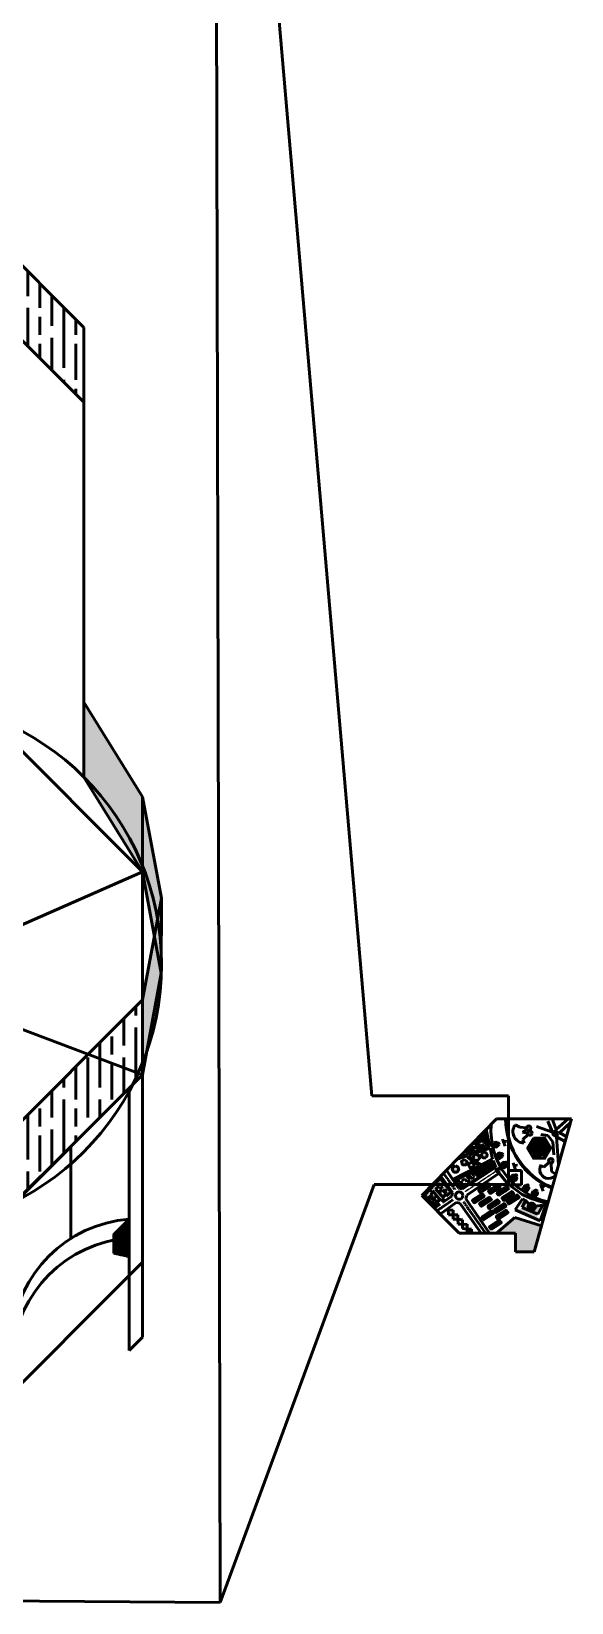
# Model space of a CAD drawing. Header units: metres. Extents: x -621399 to 40000, y -108608 to 546365.
# Drawn here: x -104185 to 40000, y -108608 to 310634 of the extents above; entities that cross this region are included whole.
import ezdxf

# ---------------------------------------------------------------- set-up
doc = ezdxf.new("R2010")
doc.units = ezdxf.units.M
doc.linetypes.add('FANTOME', pattern=[63.5, 31.75, -6.35, 6.35, -6.35, 6.35, -6.35])
doc.layers.get('0').update_dxf_attribs({"lineweight": 53})
pattern_1 = [(0, (29388.349, -3042.3216), (0, 6.985), [5.08, -1.905]), (90, (29388.349, -3042.3216), (-6.985, 4e-16), [5.08, -1.905])]
pattern_2 = [(90, (29388.35, -3042.32), (-152.4, 152.4), [152.4, -152.4]), (90, (29413.75, -3042.32), (-152.4, 152.4), [152.4, -152.4]), (90, (29439.15, -3042.32), (-152.4, 152.4), [152.4, -152.4]), (90, (29464.55, -3042.32), (-152.4, 152.4), [152.4, -152.4]), (90, (29489.95, -3042.32), (-152.4, 152.4), [152.4, -152.4]), (90, (29515.35, -3042.32), (-152.4, 152.4), [152.4, -152.4]), (90, (29540.75, -3042.32), (-152.4, 152.4), [152.4, -152.4]), (0, (29388.35, -2889.92), (152.4, -152.4), [152.4, -152.4]), (0, (29388.35, -2864.52), (152.4, -152.4), [152.4, -152.4]), (0, (29388.35, -2839.12), (152.4, -152.4), [152.4, -152.4]), (0, (29388.35, -2813.72), (152.4, -152.4), [152.4, -152.4]), (0, (29388.35, -2788.32), (152.4, -152.4), [152.4, -152.4]), (0, (29388.35, -2762.92), (152.4, -152.4), [152.4, -152.4]), (0, (29388.35, -2737.52), (152.4, -152.4), [152.4, -152.4])]
pattern_3 = [(90, (29388.35, -3042.32), (-304.8, 304.8), [304.8, -304.8]), (90, (29439.15, -3042.32), (-304.8, 304.8), [304.8, -304.8]), (90, (29489.95, -3042.32), (-304.8, 304.8), [304.8, -304.8]), (90, (29540.75, -3042.32), (-304.8, 304.8), [304.8, -304.8]), (90, (29591.55, -3042.32), (-304.8, 304.8), [304.8, -304.8]), (90, (29642.35, -3042.32), (-304.8, 304.8), [304.8, -304.8]), (90, (29693.15, -3042.32), (-304.8, 304.8), [304.8, -304.8]), (0, (29388.35, -2737.52), (304.8, -304.8), [304.8, -304.8]), (0, (29388.35, -2686.72), (304.8, -304.8), [304.8, -304.8]), (0, (29388.35, -2635.92), (304.8, -304.8), [304.8, -304.8]), (0, (29388.35, -2585.12), (304.8, -304.8), [304.8, -304.8]), (0, (29388.35, -2534.32), (304.8, -304.8), [304.8, -304.8]), (0, (29388.35, -2483.52), (304.8, -304.8), [304.8, -304.8]), (0, (29388.35, -2432.72), (304.8, -304.8), [304.8, -304.8])]
pattern_4 = [(60, (29388.35, -3042.32), (-286.512, -6e-08), [262.636, -23.876]), (180, (29388.35, -3042.32), (143.256, -248.1267), [262.636, -23.876]), (300, (29388.35, -3042.32), (286.512, -6e-08), [262.636, -23.876]), (60, (29412.22, -3042.32), (-286.512, -6e-08), [47.752, -238.76]), (300, (29412.22, -3042.32), (286.512, -6e-08), [47.752, -238.76]), (60, (29376.4, -3021.64), (-286.512, -6e-08), [47.752, -238.76]), (180, (29376.4, -3021.64), (143.256, -248.1267), [47.752, -238.76]), (300, (29376.4, -3063), (286.512, -6e-08), [47.752, -238.76]), (180, (29376.4, -3063), (143.256, -248.1267), [47.752, -238.76]), (60, (29292.84, -3042.32), (-286.512, -6e-08), [47.752, -238.76]), (300, (29292.84, -3042.32), (286.512, -6e-08), [47.752, -238.76]), (60, (29436.1, -3125.03), (-286.512, -6e-08), [47.752, -238.76]), (180, (29436.1, -3125.03), (143.256, -248.1267), [47.752, -238.76]), (300, (29436.1, -2959.61), (286.512, -6e-08), [47.752, -238.76]), (180, (29436.1, -2959.61), (143.256, -248.1267), [47.752, -238.76]), (0, (29436.1, -3000.97), (-143.256, 248.1267), [167.132, -119.38]), (0, (29436.1, -3083.68), (-143.256, 248.1267), [167.132, -119.38]), (120, (29400.29, -2980.3), (-286.512, 6e-08), [167.132, -119.38]), (120, (29328.66, -3021.64), (-286.512, 6e-08), [167.132, -119.38]), (240, (29328.66, -3063), (143.256, -248.1267), [167.132, -119.38]), (240, (29400.29, -3104.35), (143.256, -248.1267), [167.132, -119.38])]
pattern_5 = [(45, (29388.35, -3042.32), (132.93607, 0), [188]), (45, (29416.55, -3042.32), (132.93607, 0), [188]), (45, (29444.75, -3042.32), (132.93607, 0), [188])]
pattern_6 = [(90, (269289, 201629), (9600, -6e-13), [16000, -3200]), (90, (272489, 198429), (9600, -6e-13), [9600, -2400, 4800, -2400]), (90, (275689, 193629), (9600, -6e-13), [16000, -3200])]
pattern_7 = [(0, (269289.3, 201628.91), (273.05, 68.2625), [1092.2, -546.1]), (90, (269289.3, 201628.91), (-68.2625, -273.05), [1092.2, -546.1])]
pattern_8 = [(90, (269289.3, 201628.9), (516, -3e-14), [860, -172]), (90, (269461.3, 201456.9), (516, -3e-14), [516, -129, 258, -129]), (90, (269633.3, 201198.9), (516, -3e-14), [860, -172])]

msp = doc.modelspace()

# ---------------------------------------------------------------- hatches: boundary and pattern name
at = {"true_color": 0x000000}
h = msp.add_hatch(dxfattribs=at)
h.set_pattern_fill('GOST_WOOD', color=18, scale=1600)
h.set_pattern_definition(pattern_6)
h.paths.add_polyline_path([(-190183, 311670), (-190183, 331670), (-90183, 231670), (-90183, 211670)])
at = {"true_color": 0xffffff}
h = msp.add_hatch(dxfattribs=at)
h.set_pattern_fill('GOST_WOOD', scale=89)
h.set_pattern_definition([(90, (269289.3, 201628.9), (534, -3e-14), [890, -178]), (90, (269467.3, 201450.9), (534, -3e-14), [534, -133.5, 267, -133.5]), (90, (269645.3, 201183.9), (534, -3e-14), [890, -178])])
edge = h.paths.add_edge_path()
edge.add_line((-90183, 111670), (-74568, 86352))
edge.add_line((-90183, 111670), (-90183, 131670))
edge.add_line((-90183, 131670), (-74568, 106352))
h = msp.add_hatch(dxfattribs=at)
h.set_pattern_fill('GOST_WOOD', scale=86)
h.set_pattern_definition(pattern_8)
edge = h.paths.add_edge_path()
edge.add_line((-69510, 59343), (-74568, 86352))
edge.add_line((-69510, 59343), (-69438, 79343))
edge.add_line((-69438, 79343), (-74568, 106352))
h = msp.add_hatch(dxfattribs=at)
h.set_pattern_fill('GOST_WOOD', scale=86)
h.set_pattern_definition(pattern_8)
h.paths.add_polyline_path([(-74568, 32232), (-74568, 52232), (-69438, 79343), (-69510, 59343)])
at = {"true_color": 0x000000}
h = msp.add_hatch(dxfattribs=at)
h.set_pattern_fill('GOST_WOOD', color=18, scale=1600)
h.set_pattern_definition(pattern_6)
h.paths.add_polyline_path([(-112836, -6036), (-112836, 13964), (-74568, 52232), (-74568, 32232)])
h = msp.add_hatch(color=18, dxfattribs=at)
h.dxf.hatch_style = 1
edge = h.paths.add_edge_path()
edge.add_arc((28556, 18004), 576, 0, 360)
edge = h.paths.add_edge_path()
edge.add_arc((28876, 16685), 576, 0, 360)
edge = h.paths.add_edge_path()
edge.add_arc((34481, 9284), 605, 0, 360)
edge = h.paths.add_edge_path()
edge.add_arc((35672, 16576), 325, 0, 360)
h = msp.add_hatch()
h.set_pattern_fill('GOST_GROUND', color=4, scale=9.4)
h.set_pattern_definition(pattern_5)
edge = h.paths.add_edge_path()
edge.add_line((15812, 16049), (13785, 13942))
edge.add_line((15812, 16049), (16063, 15732))
edge.add_line((16063, 15732), (15559, 15159))
edge.add_line((15559, 15159), (15963, 14783))
edge.add_line((15963, 14783), (15874, 14684))
edge.add_line((15510, 14268), (15874, 14684))
edge.add_line((15103, 14655), (15510, 14268))
edge.add_line((14838, 14329), (15103, 14655))
edge.add_line((15207, 13971), (14838, 14329))
edge.add_line((14857, 13640), (15207, 13971))
edge.add_line((14460, 13961), (14857, 13640))
edge.add_line((13785, 13942), (14125, 13640))
h = msp.add_hatch()
h.set_pattern_fill('GOST_GROUND', color=4, scale=9.4)
h.set_pattern_definition(pattern_5)
h.paths.add_polyline_path([(14620, 12436), (14403, 13270), (14800, 13357), (14911, 12878), (15427, 13026), (15298, 13500), (15671, 13597), (15800, 13159), (16229, 13270), (16183, 13500), (16593, 13546), (16722, 13063)])
h = msp.add_hatch()
h.set_pattern_fill('GOST_GROUND', color=4, scale=9.4)
h.set_pattern_definition(pattern_5)
h.paths.add_polyline_path([(16292, 16559), (17240, 16737), (17523, 15498), (16356, 15196), (16288, 15539), (16951, 15722), (16860, 16243), (16375, 16152)])
h = msp.add_hatch()
h.set_pattern_fill('GOST_GROUND', color=4, scale=9.4)
h.set_pattern_definition(pattern_5)
h.paths.add_polyline_path([(17752, 13324), (17400, 15138), (16345, 14897), (16511, 14139), (17048, 14176), (17271, 13232)])
h = msp.add_hatch(color=18, dxfattribs=at)
h.dxf.hatch_style = 1
h.paths.add_polyline_path([(18833, 13565), (19088, 13652), (19269, 14029), (19683, 12875), (19309, 13055), (18969, 12923), (18896, 13253)])
at = {"true_color": 0x636466}
h = msp.add_hatch(dxfattribs=at)
h.set_pattern_fill('AR-PARQ1', color=251, scale=0.5)
h.set_pattern_definition(pattern_2)
edge = h.paths.add_edge_path()
edge.add_line((19806, 14223), (20259, 13084))
edge.add_line((20259, 13084), (19683, 12875))
edge.add_line((19476, 13452), (19683, 12875))
edge.add_line((19269, 14029), (19683, 12875))
at = {"true_color": 0xf7f281}
h = msp.add_hatch(dxfattribs=at)
h.set_pattern_fill('ANGLE', color=51)
h.set_pattern_definition(pattern_1)
edge = h.paths.add_edge_path()
edge.add_arc((20335, 13748), 316, 0, 360)
edge = h.paths.add_edge_path()
edge.add_arc((21326, 10935), 319, 0, 360)
edge = h.paths.add_edge_path()
edge.add_arc((22526, 8564), 348, 0, 360)
edge = h.paths.add_edge_path()
edge.add_arc((25081, 5213), 343, 0, 360)
h = msp.add_hatch(dxfattribs=at)
h.set_pattern_fill('ANGLE', color=51)
h.set_pattern_definition(pattern_1)
h.paths.add_polyline_path([(29794, 15328), (28244, 12643), (29794, 9958), (32895, 9958), (34445, 12643), (32895, 15328)])
at = {"true_color": 0x000000}
h = msp.add_hatch(dxfattribs=at)
h.set_pattern_fill('ANGLE', color=18)
h.set_pattern_definition(pattern_1)
h.paths.add_polyline_path([(30218, 11093), (28244, 12643), (29522, 13235)])
h = msp.add_hatch(dxfattribs=at)
h.set_pattern_fill('ANGLE', color=18)
h.set_pattern_definition(pattern_1)
h.paths.add_polyline_path([(31344, 14559), (29794, 15328), (29522, 13235)])
at = {"true_color": 0x636466}
h = msp.add_hatch(dxfattribs=at)
h.set_pattern_fill('ANGLE', color=251)
h.set_pattern_definition(pattern_1)
h.paths.add_polyline_path([(29522, 13235), (31344, 14559), (33167, 13235), (32471, 11093), (30218, 11093)])
h.paths.add_polyline_path([(31892, 13191), (30796, 13191), (30796, 12095), (31892, 12095)], flags=16)
at = {"true_color": 0xf7f281}
h = msp.add_hatch(dxfattribs=at)
h.set_pattern_fill('ANGLE', color=51)
h.set_pattern_definition(pattern_1)
h.paths.add_polyline_path([(29794, 15328), (32895, 15328), (31344, 14559)])
at = {"true_color": 0x636466}
h = msp.add_hatch(dxfattribs=at)
h.set_pattern_fill('AR-PARQ1', color=251, scale=0.36)
h.set_pattern_definition([(90, (29388.35, -3042.32), (-109.728, 109.728), [109.728, -109.728]), (90, (29406.64, -3042.32), (-109.728, 109.728), [109.728, -109.728]), (90, (29424.92, -3042.32), (-109.728, 109.728), [109.728, -109.728]), (90, (29443.21, -3042.32), (-109.728, 109.728), [109.728, -109.728]), (90, (29461.5, -3042.32), (-109.728, 109.728), [109.728, -109.728]), (90, (29479.79, -3042.32), (-109.728, 109.728), [109.728, -109.728]), (90, (29498.08, -3042.32), (-109.728, 109.728), [109.728, -109.728]), (0, (29388.35, -2932.59), (109.728, -109.728), [109.728, -109.728]), (0, (29388.35, -2914.31), (109.728, -109.728), [109.728, -109.728]), (0, (29388.35, -2896.02), (109.728, -109.728), [109.728, -109.728]), (0, (29388.35, -2877.73), (109.728, -109.728), [109.728, -109.728]), (0, (29388.35, -2859.44), (109.728, -109.728), [109.728, -109.728]), (0, (29388.35, -2841.15), (109.728, -109.728), [109.728, -109.728]), (0, (29388.35, -2822.87), (109.728, -109.728), [109.728, -109.728])])
h.paths.add_polyline_path([(31892, 13191), (30796, 13191), (30796, 12095), (31892, 12095)])
at = {"true_color": 0x000000}
h = msp.add_hatch(dxfattribs=at)
h.set_pattern_fill('ANGLE', color=18)
h.set_pattern_definition(pattern_1)
h.paths.add_polyline_path([(32895, 15328), (31344, 14559), (33167, 13235)])
h = msp.add_hatch(dxfattribs=at)
h.set_pattern_fill('ANGLE', color=18)
h.set_pattern_definition(pattern_1)
h.paths.add_polyline_path([(34445, 12643), (33167, 13235), (32471, 11093)])
at = {"true_color": 0xf7f281}
h = msp.add_hatch(dxfattribs=at)
h.set_pattern_fill('ANGLE', color=51)
h.set_pattern_definition(pattern_1)
h.paths.add_polyline_path([(32471, 11093), (34445, 12643), (32895, 9958)])
h = msp.add_hatch(dxfattribs=at)
h.set_pattern_fill('ANGLE', color=51)
h.set_pattern_definition(pattern_1)
h.paths.add_polyline_path([(32895, 15328), (34445, 12643), (33167, 13235)])
at = {"true_color": 0x727430}
h = msp.add_hatch(dxfattribs=at)
h.set_pattern_fill('ESCHER', color=67, scale=9.4)
h.set_pattern_definition(pattern_4)
h.paths.add_polyline_path([(11357, 9638), (10605, 9091), (10892, 8207), (11822, 8207), (12109, 9091)])
h.paths.add_polyline_path([(9013, 7940), (8327, 7609), (8157, 6867), (8632, 6271), (9394, 6271), (9869, 6867), (9699, 7609)])
h.paths.add_polyline_path([(12839, 8834), (12444, 8150), (12839, 7465), (13630, 7465), (14025, 8150), (13630, 8834)])
h.paths.add_polyline_path([(14565, 11041), (13879, 10711), (13710, 9968), (14185, 9373), (14946, 9373), (15421, 9968), (15252, 10711)])
h.paths.add_polyline_path([(16691, 11574), (16183, 11389), (15912, 10921), (16006, 10388), (16420, 10040), (16961, 10040), (17376, 10388), (17470, 10921), (17199, 11389)])
at = {"true_color": 0xd19cc7}
h = msp.add_hatch(dxfattribs=at)
h.set_pattern_fill('ESCHER', color=9, scale=9.4)
h.set_pattern_definition(pattern_4)
h.paths.add_polyline_path([(17877, 7939), (16892, 7405), (16670, 7833), (17632, 8402)])
edge = h.paths.add_edge_path()
edge.add_line((17992, 7723), (17733, 7579))
edge.add_line((17877, 7939), (17992, 7723))
edge.add_line((17733, 7579), (17606, 7792))
h = msp.add_hatch(color=9, dxfattribs=at)
h.dxf.hatch_style = 1
h.paths.add_polyline_path([(18832, 8896), (18835, 8650), (18590, 8643), (18586, 8888)])
edge = h.paths.add_edge_path()
edge.add_line((18590, 8413), (18345, 8413))
edge.add_line((18345, 8413), (18349, 8636))
edge.add_line((18590, 8643), (18349, 8636))
edge.add_line((18590, 8413), (18590, 8643))
edge = h.paths.add_edge_path()
edge.add_line((18589, 8144), (18589, 7902))
h = msp.add_hatch(color=9, dxfattribs=at)
h.dxf.hatch_style = 1
h.paths.add_polyline_path([(18349, 8636), (18345, 8413), (18590, 8413), (18590, 8643)])
h = msp.add_hatch(color=9, dxfattribs=at)
h.dxf.hatch_style = 1
h.paths.add_polyline_path([(19081, 8402), (18824, 8405), (18835, 8157), (19096, 8145)])
at = {"true_color": 0x000000}
h = msp.add_hatch(color=18, dxfattribs=at)
h.dxf.hatch_style = 1
h.paths.add_polyline_path([(19692, 10503), (19965, 10642), (20093, 11073), (20433, 10477), (20772, 9880), (20319, 10015), (19962, 9816), (19822, 10163)])
at = {"true_color": 0x636466}
h = msp.add_hatch(dxfattribs=at)
h.set_pattern_fill('AR-PARQ1', color=251, scale=0.5)
h.set_pattern_definition(pattern_2)
edge = h.paths.add_edge_path()
edge.add_line((20093, 11073), (20433, 10477))
edge.add_line((21369, 10220), (20772, 9880))
edge.add_line((20685, 11411), (21369, 10220))
edge.add_line((20093, 11073), (20685, 11411))
at = {"true_color": 0x000000}
h = msp.add_hatch(color=18, dxfattribs=at)
h.dxf.hatch_style = 1
h.paths.add_polyline_path([(21166, 8085), (21248, 8542), (21653, 7966), (22058, 7391), (21552, 7483), (21244, 7278), (21072, 7570), (20883, 7904)])
at = {"true_color": 0x636466}
h = msp.add_hatch(dxfattribs=at)
h.set_pattern_fill('AR-PARQ1', color=251, scale=0.5)
h.set_pattern_definition(pattern_2)
edge = h.paths.add_edge_path()
edge.add_line((21653, 7966), (21248, 8542))
edge.add_line((21653, 7966), (22058, 7391))
edge.add_line((22637, 7790), (22058, 7391))
edge.add_line((21831, 8943), (22637, 7790))
at = {"true_color": 0x000000}
h = msp.add_hatch(dxfattribs=at)
h.set_pattern_fill('ANGLE', color=18)
h.set_pattern_definition(pattern_1)
h.paths.add_polyline_path([(32471, 11093), (29794, 9958), (30218, 11093)])
at = {"true_color": 0xf26722}
h = msp.add_hatch(dxfattribs=at)
h.set_pattern_fill('ESCHER', color=30, scale=9.4)
h.set_pattern_definition(pattern_4)
h.paths.add_polyline_path([(3297, -2771), (4586, -1857), (4045, -1187), (3555, -1560), (3813, -1908), (3426, -2153), (2910, -1444), (3697, -839), (3258, -362), (2407, -1058), (1930, -478), (2859, 308), (2394, 784), (2884, 1287), (5128, -1380), (5953, -697), (3632, 1673), (4676, 2511), (4431, 2871), (4896, 3232), (5566, 2408), (4831, 1738), (5437, 1029), (6146, 1609), (6610, 1055), (5979, 462), (6494, -182), (7732, 888), (4960, 4572), (731, 89)])
at = {"true_color": 0xa953a0}
h = msp.add_hatch(color=215, dxfattribs=at)
h.dxf.hatch_style = 1
h.paths.add_polyline_path([(13684, 6129), (15302, 4864), (10976, 2258), (9834, 4015), (9228, 3662), (9672, 2924), (10905, 3631), (10673, 4025), (11502, 4480), (12048, 3682), (12796, 4167), (12027, 5167), (12654, 5550), (13513, 4379), (14009, 4722), (13746, 5035), (13958, 5288), (13362, 5934)])
edge = h.paths.add_edge_path(flags=17)
edge.add_line((9834, 4015), (9228, 3662))
edge.add_line((10976, 2258), (9834, 4015))
edge.add_line((10000, 2381), (10976, 2258))
edge.add_line((9672, 2924), (10000, 2381))
edge.add_line((9228, 3662), (9672, 2924))
edge = h.paths.add_edge_path(flags=17)
edge.add_line((13684, 6129), (15302, 4864))
edge.add_line((13362, 5934), (13684, 6129))
edge.add_line((13958, 5288), (13362, 5934))
edge.add_line((13746, 5035), (13958, 5288))
edge.add_line((14009, 4722), (13746, 5035))
edge.add_line((13513, 4379), (14009, 4722))
edge.add_line((12654, 5550), (13513, 4379))
edge.add_line((12027, 5167), (12654, 5550))
edge.add_line((12796, 4167), (12027, 5167))
edge.add_line((12048, 3682), (12796, 4167))
edge.add_line((11502, 4480), (12048, 3682))
edge.add_line((10673, 4025), (11502, 4480))
edge.add_line((10905, 3631), (10673, 4025))
edge.add_line((9672, 2924), (10905, 3631))
edge.add_line((9672, 2924), (10000, 2381))
edge.add_line((10000, 2381), (10976, 2258))
edge.add_line((15302, 4864), (10976, 2258))
at = {"true_color": 0xd19cc7}
h = msp.add_hatch(dxfattribs=at)
h.set_pattern_fill('ESCHER', color=9, scale=9.4)
h.set_pattern_definition(pattern_4)
h.paths.add_polyline_path([(15136, 7092), (15531, 6960), (15964, 7500), (16416, 7462), (16052, 6452), (14891, 6703)])
h = msp.add_hatch(dxfattribs=at)
h.set_pattern_fill('ESCHER', color=9, scale=9.4)
h.set_pattern_definition(pattern_4)
h.paths.add_polyline_path([(16171, 6089), (16610, 7130), (17282, 6126), (16002, 5248), (15412, 6107)])
h = msp.add_hatch(dxfattribs=at)
h.set_pattern_fill('ESCHER', color=9, scale=9.4)
h.set_pattern_definition(pattern_4)
h.paths.add_polyline_path([(17091, 7034), (17539, 7280), (17780, 6851), (17987, 6953), (17827, 7272), (18057, 7408), (18400, 6801), (17504, 6330)])
h = msp.add_hatch(color=9, dxfattribs=at)
h.dxf.hatch_style = 1
h.paths.add_polyline_path([(18835, 8157), (18589, 8144), (18589, 7902), (18846, 7897)])
h = msp.add_hatch(color=9, dxfattribs=at)
h.dxf.hatch_style = 1
h.paths.add_polyline_path([(19095, 7648), (18844, 7643), (18845, 7400), (19097, 7400)])
h = msp.add_hatch(color=9, dxfattribs=at)
h.dxf.hatch_style = 1
h.paths.add_polyline_path([(19095, 7648), (19090, 7896), (19345, 7900), (19348, 7653)])
at = {"true_color": 0x000000}
h = msp.add_hatch(color=18, dxfattribs=at)
h.dxf.hatch_style = 1
h.paths.add_polyline_path([(23538, 4203), (23809, 4461), (23807, 4937), (24315, 4425), (24846, 3937), (24319, 3911), (24061, 3652)])
at = {"true_color": 0x636466}
h = msp.add_hatch(dxfattribs=at)
h.set_pattern_fill('AR-PARQ1', color=251, scale=0.5)
h.set_pattern_definition(pattern_2)
edge = h.paths.add_edge_path()
edge.add_line((24315, 4425), (24846, 3937))
edge.add_line((23807, 4937), (24315, 4425))
edge.add_line((25347, 4455), (24841, 4968))
edge.add_line((24841, 4968), (24334, 5481))
edge.add_line((23807, 4937), (24334, 5481))
at = {"true_color": 0x000000}
h = msp.add_hatch(dxfattribs=at)
h.set_pattern_fill('AR-PARQ1', color=18)
h.set_pattern_definition(pattern_3)
h.paths.add_polyline_path([(13494, -1263), (16140, 480), (16775, -243), (13996, -2001)])
h = msp.add_hatch(dxfattribs=at)
h.set_pattern_fill('AR-PARQ1', color=18)
h.set_pattern_definition(pattern_3)
h.paths.add_polyline_path([(15071, 1490), (17717, 3233), (18352, 2510), (15573, 752)])
h = msp.add_hatch(dxfattribs=at)
h.set_pattern_fill('AR-PARQ1', color=18)
h.set_pattern_definition(pattern_3)
h.paths.add_polyline_path([(17766, 1231), (20412, 2974), (21047, 2250), (18268, 492)])
h = msp.add_hatch(dxfattribs=at)
h.set_pattern_fill('AR-PARQ1', color=18)
h.set_pattern_definition(pattern_3)
h.paths.add_polyline_path([(20000, 739), (22646, 2482), (23282, 1758), (20503, 0)])
h = msp.add_hatch(dxfattribs=at)
h.set_pattern_fill('AR-PARQ1', color=18)
h.set_pattern_definition(pattern_3)
h.paths.add_polyline_path([(21374, -644), (24020, 1099), (24655, 376), (21876, -1382)])
h = msp.add_hatch(dxfattribs=at)
h.set_pattern_fill('AR-PARQ1', color=18)
h.set_pattern_definition(pattern_3)
h.paths.add_polyline_path([(22773, -1566), (25419, 177), (26055, -547), (23276, -2305)])
h = msp.add_hatch(color=18, dxfattribs=at)
h.dxf.hatch_style = 1
h.paths.add_polyline_path([(27041, 2011), (28213, 1259), (27717, 1153), (27528, 871), (27245, 1052), (26967, 1237), (27146, 1520)])
at = {"true_color": 0x636466}
h = msp.add_hatch(dxfattribs=at)
h.set_pattern_fill('AR-PARQ1', color=251, scale=0.5)
h.set_pattern_definition(pattern_2)
edge = h.paths.add_edge_path()
edge.add_line((28586, 1843), (28006, 2213))
edge.add_line((27999, 2217), (27412, 2591))
edge.add_line((28213, 1259), (28586, 1843))
edge.add_line((27041, 2011), (28213, 1259))
at = {"true_color": 0x000000}
h = msp.add_hatch(color=18, dxfattribs=at)
h.dxf.hatch_style = 1
edge = h.paths.add_edge_path()
edge.add_arc((28198, 2506), 351, 0, 360)
edge = h.paths.add_edge_path()
edge.add_line((28586, 1843), (28006, 2213))
edge.add_line((28586, 1843), (28490, 2312))
edge.add_line((27999, 2217), (27412, 2591))
edge.add_line((27903, 2696), (27412, 2591))
at = {"true_color": 0xf7f281}
h = msp.add_hatch(dxfattribs=at)
h.set_pattern_fill('ANGLE', color=51)
h.set_pattern_definition(pattern_1)
edge = h.paths.add_edge_path()
edge.add_arc((28198, 2506), 351, 0, 360)
edge = h.paths.add_edge_path()
edge.add_arc((30482, 1150), 327, 0, 360)
at = {"true_color": 0x000000}
h = msp.add_hatch(color=18, dxfattribs=at)
h.dxf.hatch_style = 1
h.paths.add_polyline_path([(29451, 546), (30639, -25), (30177, -184), (30035, -457), (29754, -331), (29429, -178), (29594, 132)])
at = {"true_color": 0x636466}
h = msp.add_hatch(dxfattribs=at)
h.set_pattern_fill('AR-PARQ1', color=251, scale=0.5)
h.set_pattern_definition(pattern_2)
edge = h.paths.add_edge_path()
edge.add_line((29451, 546), (29747, 1146))
edge.add_line((30338, 856), (29747, 1146))
edge.add_line((30930, 566), (30338, 856))
edge.add_line((29451, 546), (30639, -25))
h = msp.add_hatch(color=256)
h.dxf.hatch_style = 1
h.set_gradient(color1=(0, 0, 255), color2=(255, 255, 0), name='SPHERICAL')
h.paths.add_polyline_path([(10859, -8811), (12109, -8939), (12087, -7641), (10859, -7739)])
h.paths.add_polyline_path([(10859, -6469), (9671, -6344), (9716, -7674), (10859, -7739)])
h.paths.add_polyline_path([(8379, -6260), (9671, -6344), (9629, -5115), (8379, -5115)])
h.paths.add_polyline_path([(8379, -3928), (7066, -3845), (7129, -5115), (8379, -5115)])
edge = h.paths.add_edge_path()
edge.add_line((12109, -8939), (13328, -8925))
edge.add_line((13337, -10000), (13328, -8925))
edge.add_line((12109, -8939), (12126, -10000))
edge.add_line((10000, -10000), (25000, -10000))
at = {"true_color": 0x000000}
h = msp.add_hatch(dxfattribs=at)
h.set_pattern_fill('AR-PARQ1', color=18)
h.set_pattern_definition(pattern_3)
h.paths.add_polyline_path([(15374, -2146), (18020, -403), (18655, -1127), (15876, -2885)])
h = msp.add_hatch(dxfattribs=at)
h.set_pattern_fill('AR-PARQ1', color=18)
h.set_pattern_definition(pattern_3)
h.paths.add_polyline_path([(15963, -5761), (18609, -4018), (19245, -4742), (16466, -6499)])
h = msp.add_hatch(dxfattribs=at)
h.set_pattern_fill('AR-PARQ1', color=18)
h.set_pattern_definition(pattern_3)
h.paths.add_polyline_path([(17533, -2875), (20179, -1132), (20814, -1856), (18035, -3614)])
h = msp.add_hatch(dxfattribs=at)
h.set_pattern_fill('AR-PARQ1', color=18)
h.set_pattern_definition(pattern_3)
h.paths.add_polyline_path([(19319, -3842), (21965, -2099), (22601, -2823), (19822, -4581)])
h = msp.add_hatch(dxfattribs=at)
h.set_pattern_fill('AR-PARQ1', color=18)
h.set_pattern_definition(pattern_3)
h.paths.add_polyline_path([(19812, -5629), (22458, -3886), (23094, -4610), (20315, -6368)])
at = {"true_color": 0x22346e}
h = msp.add_hatch(dxfattribs=at)
h.set_pattern_fill('ESCHER', color=159, scale=9.4)
h.set_pattern_definition(pattern_4)
edge = h.paths.add_edge_path()
edge.add_line((26899, -866), (24937, -3790))
edge.add_line((27727, -1316), (26797, -3153))
edge.add_line((26899, -866), (27727, -1316))
edge.add_line((26797, -3153), (31005, -4946))
edge.add_line((31005, -4946), (32312, -2533))
edge.add_line((31649, -6782), (33015, -2719))
edge.add_line((24937, -3790), (31649, -6782))
h = msp.add_hatch(dxfattribs=at)
h.set_pattern_fill('ESCHER', color=159, scale=9.4)
h.set_pattern_definition(pattern_4)
edge = h.paths.add_edge_path()
edge.add_arc((29366, -2998), 973, 0, 360)
h = msp.add_hatch()
h.set_pattern_fill('ESCHER', color=4, scale=9.4)
h.set_pattern_definition(pattern_4)
edge = h.paths.add_edge_path()
edge.add_arc((29366, -2998), 528, 0, 360)
at = {"true_color": 0x000000}
h = msp.add_hatch(dxfattribs=at)
h.set_pattern_fill('HOUND', color=18, scale=43)
h.set_pattern_definition(pattern_7)
edge = h.paths.add_edge_path()
edge.add_line((-78105, -11305), (-78105, -6305))
edge.add_line((-78105, -6305), (-82213, -10413))
edge.add_line((-82213, -10413), (-82197, -15397))
edge.add_line((-82197, -15397), (-78105, -11305))
h = msp.add_hatch(dxfattribs=at)
h.set_pattern_fill('AR-PARQ1', color=18)
h.set_pattern_definition(pattern_3)
h.paths.add_polyline_path([(17996, -8331), (20642, -6588), (21278, -7312), (18499, -9070)])
at = {"true_color": 0x136734}
h = msp.add_hatch(color=116, dxfattribs=at)
h.dxf.hatch_style = 1
h.paths.add_polyline_path([(20000, -10000), (24881, -5842), (31954, -8062), (30000, -15000), (25000, -15000), (25000, -10000)])
at = {"true_color": 0x000000}
h = msp.add_hatch(dxfattribs=at)
h.set_pattern_fill('HOUND', color=18, scale=43)
h.set_pattern_definition(pattern_7)
h.paths.add_polyline_path([(-82197, -15397), (-78105, -11305), (-78105, -16305)])
h = msp.add_hatch(color=256)
h.dxf.hatch_style = 1
h.set_gradient(color1=(0, 0, 255), color2=(255, 255, 0), name='SPHERICAL')
h.paths.add_polyline_path([(12109, -8939), (12126, -10000), (13337, -10000), (13328, -8925)])

# ---------------------------------------------------------------- linework, layer by layer
at = {"color": 40, "true_color": 0xf8d731}
for p, q in [((-55219, 511281), (-53975, -23349)), ((-13280, 26610), (-55219, 511281)), ((23193, 26610), (-13280, 26610)), ((23193, 6666), (23193, 26610)), ((23324, 6666), (26629, 6666)), ((26629, 6666), (26629, 2884)), ((23193, 2970), (-12660, 2970)), ((26629, 2884), (23193, 2884))]:
    msp.add_line(p, q, dxfattribs=at)
for p, q in [((-190183, 331670), (-90183, 231670)), ((-190183, 311670), (-90183, 211670)), ((-90183, 211670), (-90183, 231670)), ((-90183, 111670), (-90183, 131670)), ((-90183, 131670), (-74568, 106352)), ((-90183, 111670), (-74568, 86352)), ((-74568, 86352), (-74568, 106352)), ((-69438, 79343), (-74568, 106352)), ((-107719, 71826), (-74568, 86352)), ((-69510, 59343), (-74568, 86352)), ((-74568, 52232), (-69438, 79343)), ((-69510, 59343), (-69438, 79343)), ((-74568, 32232), (-69510, 59343)), ((-74568, 52232), (-112836, 13964)), ((-74568, 32232), (-74568, 52232)), ((-107719, 44767), (-74568, 32232)), ((-74568, 32232), (-112836, -6036)), ((-112836, -6036), (-74568, 32232)), ((-74568, 32232), (-78103, 28697)), ((20000, 20509), (0, 0)), ((20000, 20509), (40000, 20509)), ((40000, 20509), (20000, 20509)), ((27983, 18062), (27821, 17894)), ((27821, 17894), (28066, 17702)), ((30000, -15000), (40000, 20509)), ((30000, -15000), (40000, 20509)), ((33370, 20509), (34834, 20509)), ((40000, 20509), (36540, 8223)), ((-109300, -2501), (-93702, 13098)), ((13106, 12580), (12900, 12823)), ((13334, 12674), (13335, 13015)), ((13591, 12544), (13859, 12773)), ((15812, 16049), (13785, 13942)), ((13785, 13942), (14125, 13640)), ((14125, 13640), (14460, 13961)), ((14403, 13270), (14800, 13357)), ((14620, 12436), (14403, 13270)), ((14460, 13961), (14857, 13640)), ((16722, 13063), (14620, 12436)), ((14800, 13357), (14911, 12878)), ((14838, 14329), (15103, 14655)), ((15207, 13971), (14838, 14329)), ((14857, 13640), (15207, 13971)), ((14911, 12878), (15427, 13026)), ((15103, 14655), (15510, 14268)), ((15298, 13500), (15671, 13597)), ((15427, 13026), (15298, 13500)), ((15510, 14268), (15874, 14684)), ((16063, 15732), (15559, 15159)), ((15559, 15159), (15963, 14783)), ((15671, 13597), (15800, 13159)), ((15800, 13159), (16229, 13270)), ((15812, 16049), (16063, 15732)), ((15963, 14783), (15874, 14684)), ((16183, 13500), (16593, 13546)), ((16229, 13270), (16183, 13500)), ((16288, 15539), (16951, 15722)), ((16356, 15196), (16288, 15539)), ((16292, 16559), (17240, 16737)), ((16375, 16152), (16292, 16559)), ((17400, 15138), (16345, 14897)), ((16345, 14897), (16511, 14139)), ((17523, 15498), (16356, 15196)), ((16860, 16243), (16375, 16152)), ((16511, 14139), (17048, 14176)), ((16593, 13546), (16722, 13063)), ((16951, 15722), (16860, 16243)), ((17048, 14176), (17271, 13232)), ((17240, 16737), (17523, 15498)), ((17271, 13232), (17752, 13324)), ((17752, 13324), (17400, 15138)), ((18833, 13565), (19088, 13652)), ((18896, 13253), (18833, 13565)), ((18969, 12923), (18896, 13253)), ((19309, 13055), (18969, 12923)), ((19088, 13652), (19269, 14029)), ((19269, 14029), (19806, 14223)), ((19476, 13452), (19269, 14029)), ((19269, 14029), (19683, 12875)), ((19683, 12875), (19309, 13055)), ((19476, 13452), (19683, 12875)), ((19683, 12875), (20259, 13084)), ((20259, 13084), (19683, 12875)), ((20259, 13084), (19806, 14223)), ((19806, 14223), (20259, 13084)), ((20214, 14040), (19806, 14223)), ((19806, 14223), (20259, 13084)), ((20259, 13084), (20437, 13448)), ((22451, 14514), (22375, 14741)), ((28201, 16403), (28300, 16691)), ((28451, 16296), (28201, 16403)), ((28244, 12643), (29522, 13235)), ((30218, 11093), (28244, 12643)), ((29522, 13235), (29794, 15328)), ((29522, 13235), (31344, 14559)), ((30218, 11093), (29522, 13235)), ((31344, 14559), (29794, 15328)), ((29794, 15328), (32895, 15328)), ((30796, 13191), (30796, 12095)), ((31892, 13191), (30796, 13191)), ((32895, 15328), (31344, 14559)), ((31344, 14559), (33167, 13235)), ((33648, 16067), (31780, 16295)), ((31892, 12095), (31892, 13191)), ((33167, 13235), (32471, 11093)), ((33167, 13235), (32471, 11093)), ((32471, 11093), (34445, 12643)), ((33167, 13235), (32895, 15328)), ((32895, 15328), (34445, 12643)), ((34445, 12643), (32895, 9958)), ((34445, 12643), (33167, 13235)), ((34962, 14371), (35273, 10895)), ((35672, 16576), (35672, 16576)), ((38659, 15748), (38297, 14462)), ((12233, 10163), (12089, 10572)), ((13012, 12349), (12719, 12345)), ((13104, 12127), (12889, 11943)), ((13346, 12032), (13357, 11738)), ((13565, 12130), (13809, 11925)), ((13654, 12356), (13996, 12360)), ((16670, 7833), (17632, 8402)), ((17632, 8402), (17877, 7939)), ((18349, 8636), (18345, 8413)), ((18345, 8413), (18590, 8413)), ((18590, 8643), (18349, 8636)), ((18586, 8888), (18832, 8896)), ((18590, 8643), (18586, 8888)), ((18835, 8650), (18590, 8643)), ((18590, 8413), (18590, 8643)), ((19081, 8402), (18824, 8405)), ((18824, 8405), (18835, 8157)), ((18832, 8896), (18835, 8650)), ((19096, 8145), (19081, 8402)), ((19692, 10503), (19965, 10642)), ((19822, 10163), (19692, 10503)), ((19962, 9816), (19822, 10163)), ((20319, 10015), (19962, 9816)), ((19965, 10642), (20093, 11073)), ((20093, 11073), (20685, 11411)), ((20093, 11073), (20685, 11411)), ((20433, 10477), (20093, 11073)), ((20093, 11073), (20433, 10477)), ((20772, 9880), (20319, 10015)), ((20433, 10477), (20772, 9880)), ((20772, 9880), (20433, 10477)), ((21027, 10816), (20685, 11411)), ((20685, 11411), (21369, 10220)), ((20685, 11411), (21199, 11227)), ((20772, 9880), (21369, 10220)), ((21369, 10220), (20772, 9880)), ((21369, 10220), (21027, 10816)), ((21369, 10220), (21027, 10816)), ((21166, 8085), (21248, 8542)), ((21248, 8542), (21831, 8943)), ((21248, 8542), (21831, 8943)), ((21653, 7966), (21248, 8542)), ((21369, 10220), (21493, 10663)), ((22237, 8369), (21831, 8943)), ((21831, 8943), (22637, 7790)), ((21831, 8943), (22329, 8851)), ((25241, 8175), (25165, 8402)), ((32471, 11093), (29794, 9958)), ((29794, 9958), (30218, 11093)), ((32471, 11093), (30218, 11093)), ((30796, 12095), (31892, 12095)), ((32895, 9958), (32471, 11093)), ((4960, 4572), (731, 89)), ((7732, 888), (4960, 4572)), ((6591, 6759), (9848, 1994)), ((10673, 4025), (11502, 4480)), ((15302, 4864), (10976, 2258)), ((11502, 4480), (12048, 3682)), ((12027, 5167), (12654, 5550)), ((12796, 4167), (12027, 5167)), ((19803, 7546), (12453, 2784)), ((12654, 5550), (13513, 4379)), ((13362, 5934), (13684, 6129)), ((13958, 5288), (13362, 5934)), ((13513, 4379), (14009, 4722)), ((13684, 6129), (15302, 4864)), ((13746, 5035), (13958, 5288)), ((14009, 4722), (13746, 5035)), ((14891, 6703), (15136, 7092)), ((16052, 6452), (14891, 6703)), ((15136, 7092), (15531, 6960)), ((16002, 5248), (15412, 6107)), ((15412, 6107), (16171, 6089)), ((15531, 6960), (15964, 7500)), ((15964, 7500), (16416, 7462)), ((17282, 6126), (16002, 5248)), ((16416, 7462), (16052, 6452)), ((16171, 6089), (16610, 7130)), ((16610, 7130), (17282, 6126)), ((16892, 7405), (16670, 7833)), ((17877, 7939), (16892, 7405)), ((17091, 7034), (17539, 7280)), ((17504, 6330), (17091, 7034)), ((18400, 6801), (17504, 6330)), ((17539, 7280), (17780, 6851)), ((17733, 7579), (17606, 7792)), ((17992, 7723), (17733, 7579)), ((17780, 6851), (17987, 6953)), ((17827, 7272), (18057, 7408)), ((17987, 6953), (17827, 7272)), ((17877, 7939), (17992, 7723)), ((18057, 7408), (18400, 6801)), ((18835, 8157), (18589, 8144)), ((18589, 8144), (18589, 7902)), ((18589, 7902), (18846, 7897)), ((18835, 8157), (19096, 8145)), ((18846, 7897), (18835, 8157)), ((19095, 7648), (18844, 7643)), ((18844, 7643), (18845, 7400)), ((18845, 7400), (19097, 7400)), ((19090, 7896), (19345, 7900)), ((19095, 7648), (19090, 7896)), ((19348, 7653), (19095, 7648)), ((19097, 7400), (19095, 7648)), ((19345, 7900), (19348, 7653)), ((20883, 7904), (21166, 8085)), ((21072, 7570), (20883, 7904)), ((21244, 7278), (21072, 7570)), ((21552, 7483), (21244, 7278)), ((22058, 7391), (21552, 7483)), ((21653, 7966), (22058, 7391)), ((22058, 7391), (22637, 7790)), ((22637, 7790), (22058, 7391)), ((22637, 7790), (22058, 7391)), ((22637, 7790), (22237, 8369)), ((22637, 7790), (22726, 8278)), ((23193, 2884), (23193, 6666)), ((23193, 6666), (23324, 6666)), ((23538, 4203), (23809, 4461)), ((23812, 3909), (23538, 4203)), ((24061, 3652), (23538, 4203)), ((23807, 4937), (24334, 5481)), ((24315, 4425), (23807, 4937)), ((23807, 4937), (24315, 4425)), ((23809, 4461), (23807, 4937)), ((24315, 4425), (24846, 3937)), ((24841, 4968), (24334, 5481)), ((24852, 5469), (24334, 5481)), ((25347, 4455), (24841, 4968)), ((24846, 3937), (25347, 4455)), ((25347, 4455), (24846, 3937)), ((25347, 4455), (25334, 4980)), ((32627, 7578), (31834, 8047)), ((34613, 6402), (35825, 5685)), ((0, 0), (10000, -10000)), ((0, 0), (10000, -10000)), ((731, 89), (3297, -2771)), ((1930, -478), (2859, 308)), ((2394, 784), (2884, 1287)), ((2859, 308), (2394, 784)), ((2884, 1287), (5128, -1380)), ((3632, 1673), (4676, 2511)), ((5953, -697), (3632, 1673)), ((4431, 2871), (4896, 3232)), ((4676, 2511), (4431, 2871)), ((5566, 2408), (4831, 1738)), ((4831, 1738), (5437, 1029)), ((4896, 3232), (5566, 2408)), ((5437, 1029), (6146, 1609)), ((6610, 1055), (5979, 462)), ((5979, 462), (6494, -182)), ((6146, 1609), (6610, 1055)), ((6494, -182), (7732, 888)), ((9834, 4015), (9228, 3662)), ((9228, 3662), (9672, 2924)), ((9672, 2924), (10905, 3631)), ((9672, 2924), (10000, 2381)), ((10976, 2258), (9834, 4015)), ((10000, 2381), (10976, 2258)), ((10905, 3631), (10673, 4025)), ((12048, 3682), (12796, 4167)), ((13494, -1263), (16140, 480)), ((13494, -1263), (16140, 480)), ((15071, 1490), (17717, 3233)), ((15071, 1490), (17717, 3233)), ((15573, 752), (15071, 1490)), ((15573, 752), (15071, 1490)), ((18352, 2510), (15573, 752)), ((18352, 2510), (15573, 752)), ((16140, 480), (16775, -243)), ((16140, 480), (16775, -243)), ((17717, 3233), (18352, 2510)), ((17717, 3233), (18352, 2510)), ((17766, 1231), (20412, 2974)), ((17766, 1231), (20412, 2974)), ((18268, 492), (17766, 1231)), ((18268, 492), (17766, 1231)), ((21047, 2250), (18268, 492)), ((21047, 2250), (18268, 492)), ((20000, 739), (22646, 2482)), ((20000, 739), (22646, 2482)), ((20503, 0), (20000, 739)), ((20503, 0), (20000, 739)), ((20412, 2974), (21047, 2250)), ((20412, 2974), (21047, 2250)), ((23282, 1758), (20503, 0)), ((23282, 1758), (20503, 0)), ((21374, -644), (24020, 1099)), ((21374, -644), (24020, 1099)), ((24655, 376), (21876, -1382)), ((24655, 376), (21876, -1382)), ((22646, 2482), (23282, 1758)), ((22646, 2482), (23282, 1758)), ((22773, -1566), (25419, 177)), ((22773, -1566), (25419, 177)), ((24020, 1099), (24655, 376)), ((24020, 1099), (24655, 376)), ((24319, 3911), (24061, 3652)), ((24846, 3937), (24319, 3911)), ((25419, 177), (26055, -547)), ((25419, 177), (26055, -547)), ((26967, 1237), (27146, 1520)), ((27245, 1052), (26967, 1237)), ((27041, 2011), (27412, 2591)), ((27627, 1635), (27041, 2011)), ((27146, 1520), (27041, 2011)), ((27041, 2011), (28213, 1259)), ((27528, 871), (27245, 1052)), ((27903, 2696), (27412, 2591)), ((27999, 2217), (27412, 2591)), ((27717, 1153), (27528, 871)), ((27627, 1635), (28213, 1259)), ((28213, 1259), (27717, 1153)), ((28586, 1843), (27999, 2217)), ((28586, 1843), (28006, 2213)), ((28213, 1259), (28586, 1843)), ((28586, 1843), (28490, 2312)), ((29429, -178), (29594, 132)), ((29451, 546), (29747, 1146)), ((30045, 261), (29451, 546)), ((29594, 132), (29451, 546)), ((29451, 546), (30639, -25)), ((30187, 1289), (29747, 1146)), ((30338, 856), (29747, 1146)), ((30045, 261), (30639, -25)), ((30930, 566), (30338, 856)), ((30930, 566), (30338, 856)), ((30639, -25), (30930, 566)), ((30930, 566), (30780, 1015)), ((32599, 2492), (32524, 2719)), ((2407, -1058), (1930, -478)), ((3258, -362), (2407, -1058)), ((2910, -1444), (3697, -839)), ((3426, -2153), (2910, -1444)), ((3697, -839), (3258, -362)), ((3297, -2771), (4586, -1857)), ((3401, -3401), (4926, -4926)), ((3401, -3401), (4926, -4926)), ((3813, -1908), (3426, -2153)), ((4045, -1187), (3555, -1560)), ((3555, -1560), (3813, -1908)), ((4586, -1857), (4045, -1187)), ((5128, -1380), (5953, -697)), ((7066, -3845), (7129, -5115)), ((8379, -3928), (7066, -3845)), ((8379, -5115), (8379, -3928)), ((13996, -2001), (13494, -1263)), ((13996, -2001), (13494, -1263)), ((16775, -243), (13996, -2001)), ((16775, -243), (13996, -2001)), ((15374, -2146), (18020, -403)), ((15374, -2146), (18020, -403)), ((15876, -2885), (15374, -2146)), ((15876, -2885), (15374, -2146)), ((18655, -1127), (15876, -2885)), ((18655, -1127), (15876, -2885)), ((15963, -5761), (18609, -4018)), ((15963, -5761), (18609, -4018)), ((17533, -2875), (20179, -1132)), ((17533, -2875), (20179, -1132)), ((18035, -3614), (17533, -2875)), ((18035, -3614), (17533, -2875)), ((18020, -403), (18655, -1127)), ((18020, -403), (18655, -1127)), ((20814, -1856), (18035, -3614)), ((20814, -1856), (18035, -3614)), ((18609, -4018), (19245, -4742)), ((18609, -4018), (19245, -4742)), ((19319, -3842), (21965, -2099)), ((19319, -3842), (21965, -2099)), ((19822, -4581), (19319, -3842)), ((19822, -4581), (19319, -3842)), ((19812, -5629), (22458, -3886)), ((19812, -5629), (22458, -3886)), ((22601, -2823), (19822, -4581)), ((22601, -2823), (19822, -4581)), ((20179, -1132), (20814, -1856)), ((20179, -1132), (20814, -1856)), ((21876, -1382), (21374, -644)), ((21876, -1382), (21374, -644)), ((21965, -2099), (22601, -2823)), ((21965, -2099), (22601, -2823)), ((22458, -3886), (23094, -4610)), ((22458, -3886), (23094, -4610)), ((23276, -2305), (22773, -1566)), ((23276, -2305), (22773, -1566)), ((26055, -547), (23276, -2305)), ((26055, -547), (23276, -2305)), ((26899, -866), (24937, -3790)), ((24937, -3790), (31649, -6782)), ((27727, -1316), (26797, -3153)), ((26797, -3153), (31005, -4946)), ((26899, -866), (27727, -1316)), ((28687, -2301), (27727, -1316)), ((29754, -331), (29429, -178)), ((30035, -457), (29754, -331)), ((30177, -184), (30035, -457)), ((30639, -25), (30177, -184)), ((30327, -2846), (32312, -2533)), ((31005, -4946), (32312, -2533)), ((31649, -6782), (33015, -2719)), ((33015, -2719), (32312, -2533)), ((-78105, -6305), (-82213, -10413)), ((-78105, -6305), (-78105, -11305)), ((-78105, -11305), (-78105, -6305)), ((7129, -5115), (8379, -5115)), ((8379, -5115), (8379, -6260)), ((9629, -5115), (8379, -5115)), ((8379, -6260), (9671, -6344)), ((9671, -6344), (9629, -5115)), ((9671, -6344), (9716, -7674)), ((10859, -6469), (9671, -6344)), ((9716, -7674), (10859, -7739)), ((10859, -7739), (10859, -6469)), ((12087, -7641), (10859, -7739)), ((10859, -7739), (10859, -8811)), ((12109, -8939), (12087, -7641)), ((16466, -6499), (15963, -5761)), ((16466, -6499), (15963, -5761)), ((19245, -4742), (16466, -6499)), ((19245, -4742), (16466, -6499)), ((17996, -8331), (20642, -6588)), ((17996, -8331), (20642, -6588)), ((18499, -9070), (17996, -8331)), ((18499, -9070), (17996, -8331)), ((21278, -7312), (18499, -9070)), ((21278, -7312), (18499, -9070)), ((20315, -6368), (19812, -5629)), ((20315, -6368), (19812, -5629)), ((20000, -10000), (24881, -5842)), ((23094, -4610), (20315, -6368)), ((23094, -4610), (20315, -6368)), ((20642, -6588), (21278, -7312)), ((20642, -6588), (21278, -7312)), ((31954, -8062), (24881, -5842)), ((30000, -15000), (31954, -8062)), ((-82213, -10413), (-82197, -15397)), ((-78105, -11305), (-82197, -15397)), ((-82197, -15397), (-78105, -11305)), ((-78105, -11305), (-78105, -21305)), ((-78105, -11305), (-78105, -16305)), ((20000, -10000), (10000, -10000)), ((10000, -10000), (20000, -10000)), ((10000, -10000), (25000, -10000)), ((12126, -10000), (10000, -10000)), ((10859, -8811), (12109, -8939)), ((12109, -8939), (13328, -8925)), ((12109, -8939), (12126, -10000)), ((12126, -10000), (13337, -10000)), ((13337, -10000), (13328, -8925)), ((15906, -10000), (17004, -10000)), ((25000, -10000), (20000, -10000)), ((20000, -10000), (25000, -10000)), ((20000, -10000), (25000, -10000)), ((25000, -10000), (25000, -15000)), ((25000, -10000), (25000, -15000)), ((25000, -10000), (25000, -15000)), ((-78105, -16305), (-82197, -15397)), ((25000, -15000), (30000, -15000)), ((25000, -15000), (30000, -15000)), ((25000, -15000), (30000, -15000))]:
    msp.add_line(p, q)
at = {"color": 18, "true_color": 0x000000}
msp.add_line((-190183, 311670), (-90183, 211670), dxfattribs=at)
at = {"color": 7, "true_color": 0xffffff}
msp.add_line((-90183, 111670), (-90183, 211670), dxfattribs=at)
at = {"color": 1}
for p, q in [((-74568, 32232), (-74568, -37768)), ((-74568, 32232), (-74568, -2768)), ((-78103, 28697), (-78106, -41303)), ((-78106, -41303), (-74568, -37768))]:
    msp.add_line(p, q, dxfattribs=at)
at = {"color": 242, "true_color": 0xcd2027}
for p, q in [((18187, 13009), (17229, 17667)), ((34866, 16919), (30592, 18450)), ((34866, 16919), (33658, 19817)), ((34834, 20509), (35913, 17650)), ((35913, 17650), (39099, 20509)), ((39706, 19467), (36744, 16715)), ((18187, 13009), (12435, 11031)), ((18261, 12649), (12626, 10753)), ((18261, 12649), (18772, 10163)), ((33648, 16067), (31780, 16295)), ((34962, 14371), (33648, 16067)), ((35273, 10895), (34962, 14371)), ((35978, 15706), (36540, 8223)), ((35978, 15706), (38297, 14462)), ((36744, 16715), (38659, 15748)), ((12089, 10572), (9441, 9681)), ((11982, 10875), (9911, 10163)), ((12089, 10572), (12233, 10163)), ((12233, 10163), (14094, 8835)), ((12626, 10753), (13030, 10163)), ((13030, 10163), (14191, 9109)), ((14007, 6651), (17666, 8578)), ((14094, 8835), (14692, 8408)), ((14191, 9109), (15975, 8191)), ((14692, 8408), (15405, 7899)), ((18920, 9701), (15975, 8191)), ((17666, 8578), (18565, 6744)), ((17999, 8754), (19076, 9321)), ((18852, 6930), (17999, 8754)), ((18918, 9700), (18772, 10163)), ((19076, 9321), (19803, 7546)), ((5066, 5195), (8180, 829)), ((8302, 4257), (6591, 6759)), ((15405, 7899), (8302, 4257)), ((13757, 6519), (8609, 3807)), ((10910, 1781), (19803, 7546)), ((11995, 139), (20680, 5992)), ((15692, 4881), (13757, 6519)), ((15944, 5044), (14007, 6651)), ((20680, 5992), (23021, 3097)), ((8180, 829), (8008, -174)), ((8609, 3807), (9848, 1994)), ((9848, 1994), (10910, 1781)), ((12000, 0), (11803, -866)), ((23021, 3097), (26767, 322)), ((26767, 322), (29496, -855)), ((4955, -2312), (3401, -3401)), ((4926, -4926), (9187, -1827)), ((5557, -1890), (8008, -174)), ((10192, -1991), (9187, -1827)), ((10192, -1991), (15906, -10000)), ((11803, -866), (18047, -10000)), ((29496, -855), (33602, -2211))]:
    msp.add_line(p, q, dxfattribs=at)
at = {"color": 217, "true_color": 0x93278f}
for p, q in [((26164, 18245), (24942, 18865)), ((27983, 18062), (26164, 18245)), ((28066, 17702), (26911, 16953)), ((26911, 16953), (28300, 16691)), ((27983, 18062), (27821, 17894)), ((27821, 17894), (28066, 17702)), ((27001, 14972), (28451, 16296)), ((27001, 14972), (27304, 14000)), ((28300, 16691), (28201, 16403)), ((28201, 16403), (28451, 16296)), ((34036, 8875), (32627, 7578)), ((34036, 8875), (34116, 8482)), ((34116, 8482), (34509, 8680)), ((34613, 6402), (34509, 8680)), ((32627, 7578), (31834, 8047)), ((34613, 6402), (35825, 5685))]:
    msp.add_line(p, q, dxfattribs=at)
at = {"color": 6}
msp.add_line((-93702, 13098), (-93702, -11472), dxfattribs=at)
at = {"color": 4}
for p, q in [((21587, 15089), (22238, 13160)), ((22284, 13999), (22042, 14726)), ((22042, 14726), (22142, 14426)), ((22375, 14741), (22523, 14296)), ((24377, 8751), (25028, 6822)), ((25074, 7660), (24832, 8387)), ((24832, 8387), (24932, 8087)), ((25165, 8402), (25314, 7957)), ((31735, 3068), (32387, 1139)), ((32433, 1978), (32191, 2704)), ((32191, 2704), (32290, 2405)), ((32524, 2719), (32672, 2274)), ((-78105, -21305), (-74568, -17768)), ((-78105, -21305), (-112836, -56036))]:
    msp.add_line(p, q, dxfattribs=at)
at = {"color": 11, "linetype": 'FANTOME', "true_color": 0xf27172}
for p, q in [((5820, 5968), (8853, 1638)), ((4061, -4061), (8349, -1129)), ((17004, -10000), (11147, -1638))]:
    msp.add_line(p, q, dxfattribs=at)
at = {"color": 11, "linetype": 'FANTOME', "lineweight": 30, "true_color": 0xf27172}
msp.add_line((11669, 1103), (19885, 6534), dxfattribs=at)
at = {"color": 2, "true_color": 0xf1eb1f}
for p, q in [((-12660, 2970), (-53777, -108608)), ((-53975, -23349), (-53777, -108608)), ((-53777, -108608), (-621399, -104539))]:
    msp.add_line(p, q, dxfattribs=at)
for points in [[(-166955, 124620), (-205224, 86352), (-205224, 32232), (-166955, -6036), (-112836, -6036), (-74568, 32232), (-74568, 86352), (-112836, 124620)], [(29794, 15328), (28244, 12643), (29794, 9958), (32895, 9958), (34445, 12643), (32895, 15328)], [(31344, 14559), (29522, 13235), (30218, 11093), (32471, 11093), (33167, 13235)], [(30796, 13191), (30796, 12095), (31892, 12095), (31892, 13191)], [(11357, 9638), (10605, 9091), (10892, 8207), (11822, 8207), (12109, 9091)], [(12839, 8834), (12444, 8150), (12839, 7465), (13630, 7465), (14025, 8150), (13630, 8834)], [(14565, 11041), (13879, 10711), (13710, 9968), (14185, 9373), (14946, 9373), (15421, 9968), (15252, 10711)], [(16691, 11574), (16183, 11389), (15912, 10921), (16006, 10388), (16420, 10040), (16961, 10040), (17376, 10388), (17470, 10921), (17199, 11389)], [(9013, 7940), (8327, 7609), (8157, 6867), (8632, 6271), (9394, 6271), (9869, 6867), (9699, 7609)]]:
    msp.add_lwpolyline(points, close=True)
at = {"color": 1}
msp.add_circle((-140183, 61670), 70711, dxfattribs=at)
for centre, radius in [((28556, 18004), 576), ((28876, 16685), 576), ((35672, 16576), 650), ((35672, 16576), 325), ((20335, 13748), 316), ((13333, 12352), 34.3), ((21326, 10935), 319), ((22526, 8564), 348), ((34481, 9284), 605), ((20242, 6769), 446), ((25081, 5213), 343), ((10000, 0), 1000), ((28198, 2506), 351), ((30482, 1150), 327), ((29366, -2998), 973), ((29366, -2998), 528)]:
    msp.add_circle(centre, radius)
at = {"color": 32, "true_color": 0xcd6928}
for centre, radius in [((13358, 12377), 639), ((13333, 12352), 321)]:
    msp.add_circle(centre, radius, dxfattribs=at)
at = {"color": 242, "true_color": 0xcd2027}
for centre, radius, start, end in [((37802, 17234), 19320, 175.19827, 257.91611), ((11391, 11323), 741, 322.87098, 65.4204), ((11542, 11548), 1032, 329.94756, 56.92524)]:
    msp.add_arc(centre, radius, start, end, dxfattribs=at)
at = {"color": 177, "lineweight": 211, "true_color": 0x293189}
msp.add_arc((42315, 20428), 19824, 179.76539, 247.75476, dxfattribs=at)
at = {"color": 217, "true_color": 0x93278f}
for centre, radius, start, end in [((27410, 17050), 3064, 143.66842, 267.61853), ((33838, 6881), 2319, 146.05324, 328.95782)]:
    msp.add_arc(centre, radius, start, end, dxfattribs=at)
at = {"color": 6}
for centre, radius, start, end in [((-75566, -40082), 33872, 94.29792, 175.70208), ((-75561, -45093), 33883, 94.30494, 175.69506)]:
    msp.add_arc(centre, radius, start, end, dxfattribs=at)

doc.saveas('drawing.dxf')
